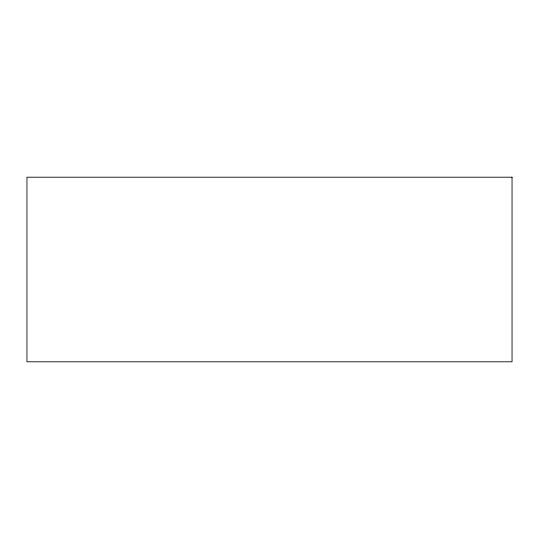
<?xml version="1.0" encoding="UTF-8"?>
<svg xmlns="http://www.w3.org/2000/svg" width="539" height="539" viewBox="0 0 539 539"><rect width="100%" height="100%" fill="white"/><g stroke="black" fill="none" stroke-linecap="round" stroke-linejoin="round"><path stroke-width="0.81" d="M512.05 177.203L26.95 177.203L26.95 361.797L512.05 361.797L512.05 177.203"/></g></svg>
